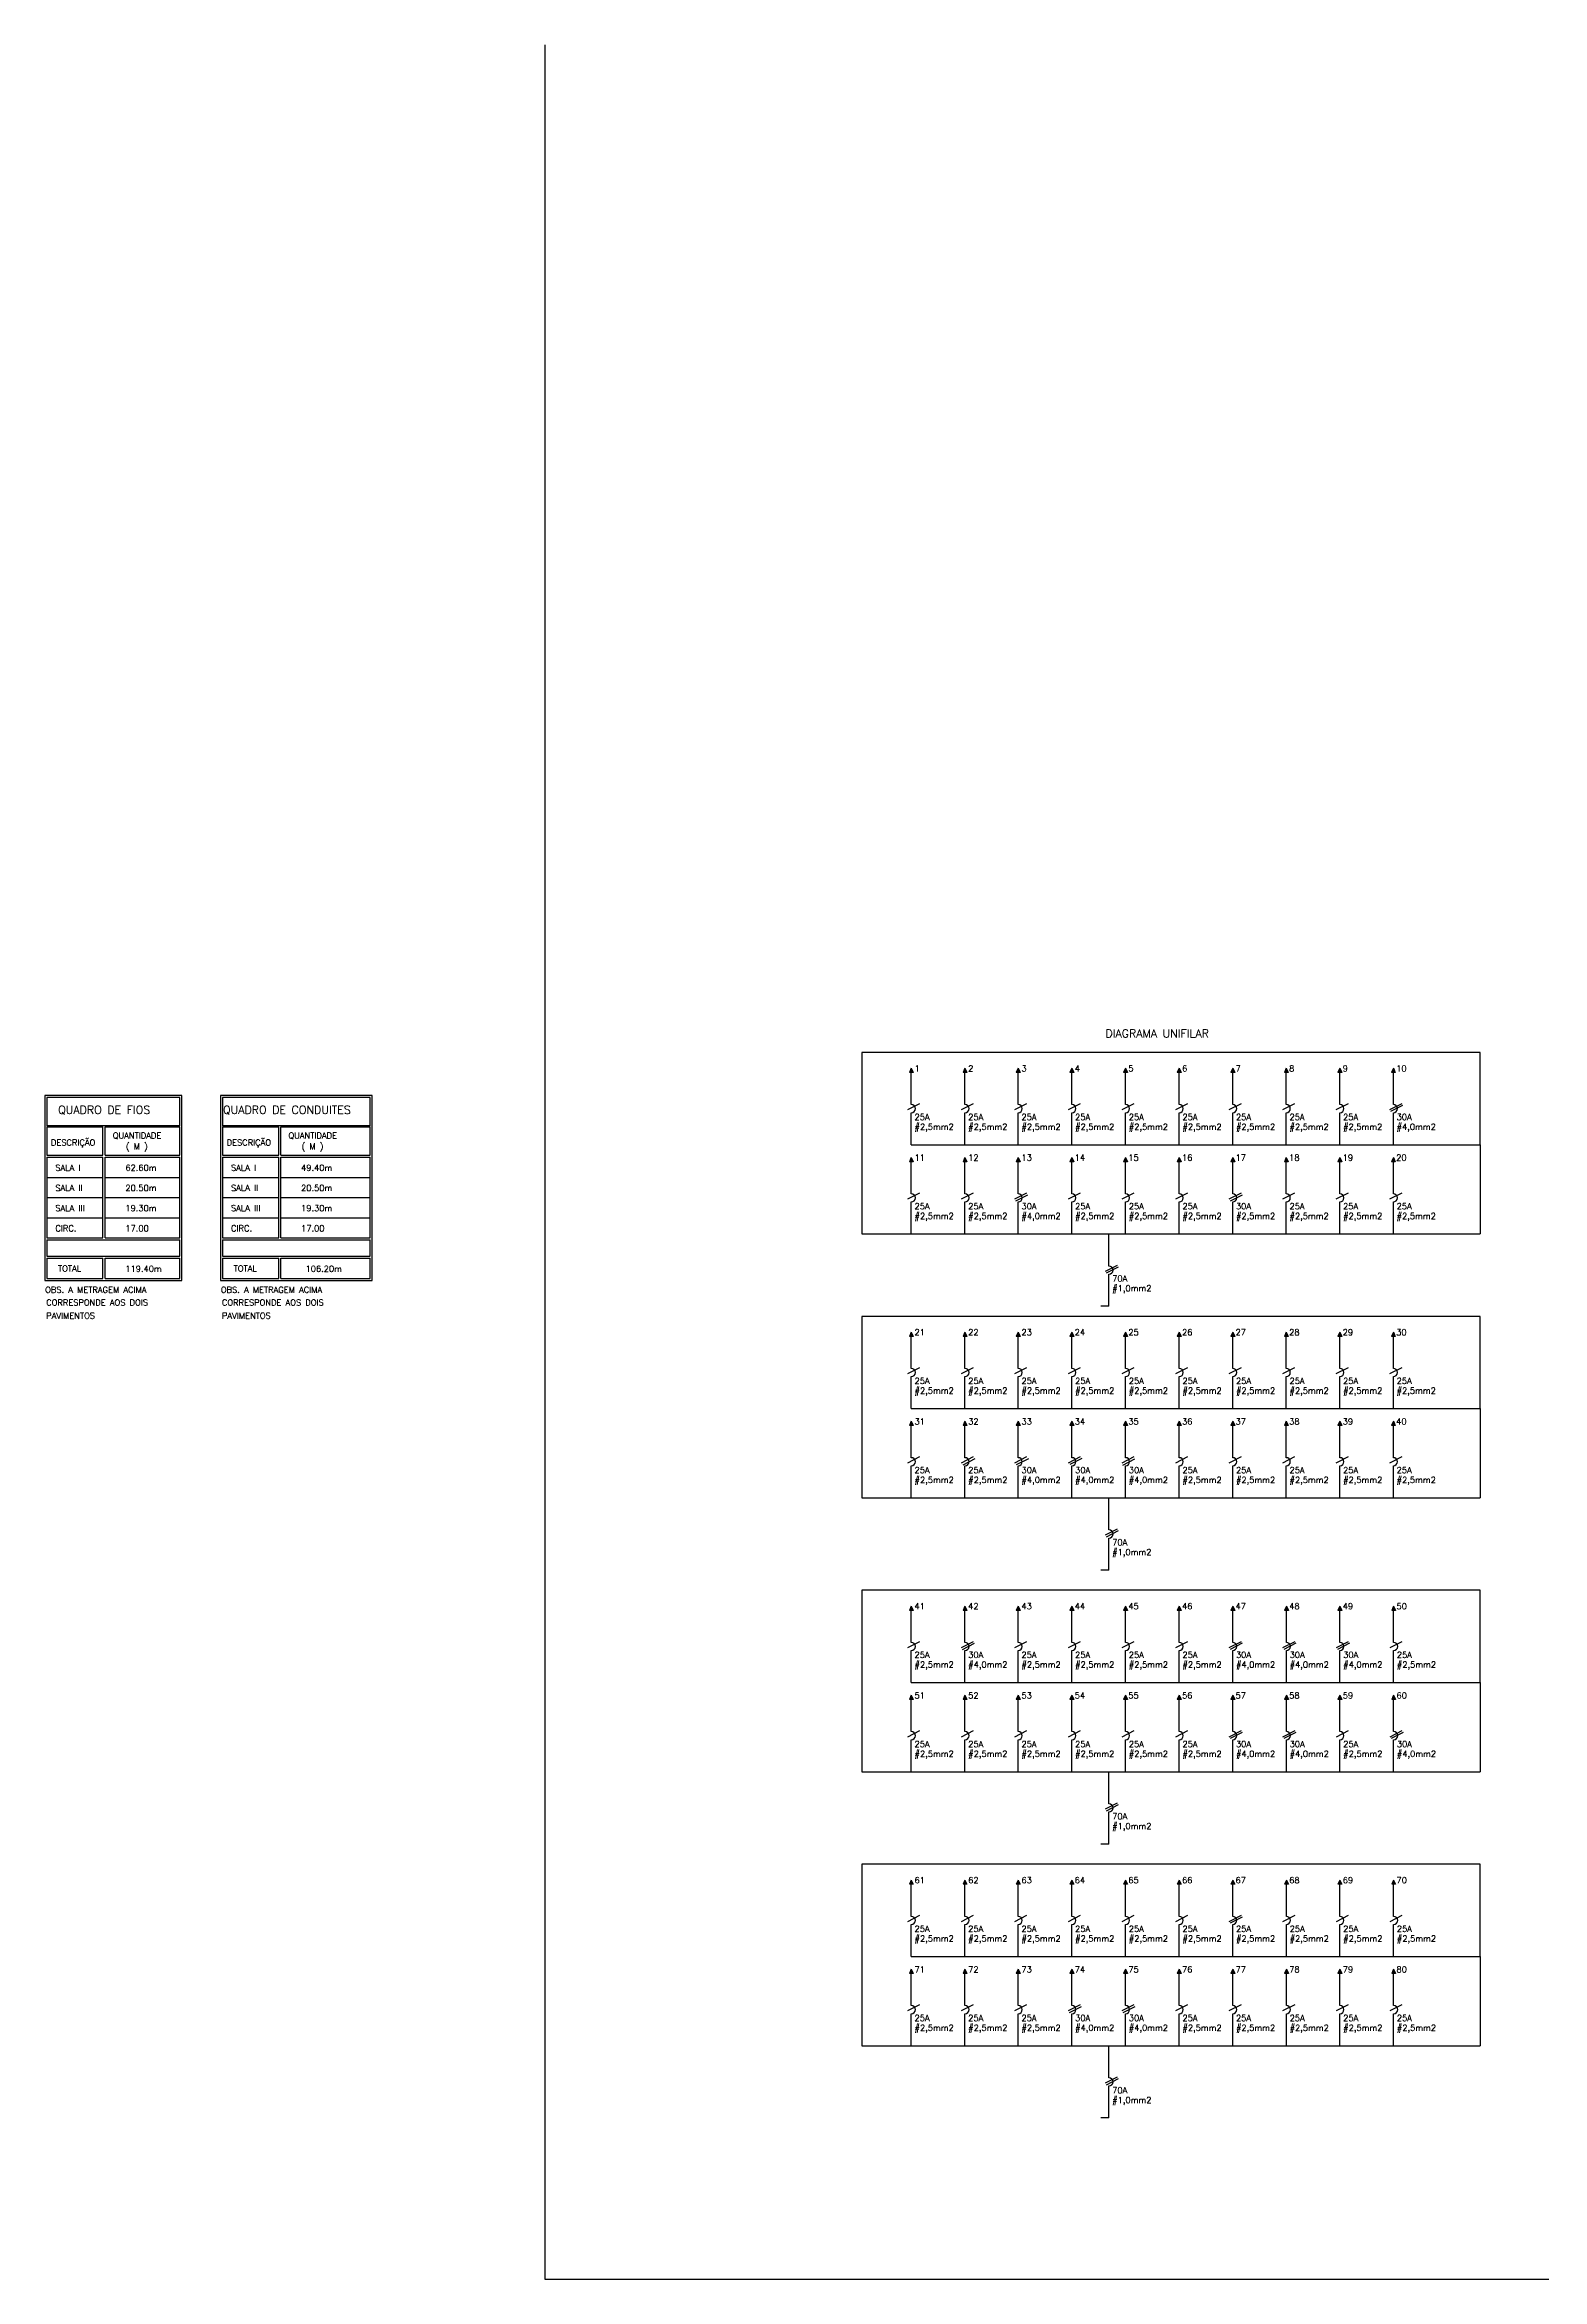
# Model space of a CAD drawing. Header units: millimetres. Extents: x 820 to 987, y 393 to 526.
# Drawn here: x 865.9 to 903, y 471.1 to 526.4 of the extents above; entities that cross this region are included whole.
import ezdxf

# ---------------------------------------------------------------- set-up
doc = ezdxf.new("R2010")
doc.units = ezdxf.units.MM
for name, color, linetype in [('can 03', 3, 'Continuous'), ('can01', 1, 'Continuous'), ('can02', 2, 'Continuous'), ('pena 01', 1, 'Continuous')]:
    doc.layers.add(name, color=color, linetype=linetype)
doc.styles.add('ROMANS', font='romans', dxfattribs={"height": 0.18})

msp = doc.modelspace()

# ---------------------------------------------------------------- hatches: boundary and pattern name
at = {"layer": 'can01'}
for points in [[(887.396, 501.108), (887.444, 501.002), (887.348, 501.002)], [(888.724, 501.108), (888.772, 501.002), (888.676, 501.002)], [(890.042, 501.108), (890.09, 501.002), (889.994, 501.002)], [(891.37, 501.108), (891.418, 501.002), (891.322, 501.002)], [(892.698, 501.108), (892.747, 501.002), (892.65, 501.002)], [(894.027, 501.108), (894.075, 501.002), (893.979, 501.002)], [(895.352, 501.108), (895.4, 501.002), (895.304, 501.002)], [(896.677, 501.108), (896.725, 501.002), (896.629, 501.002)], [(898.003, 501.108), (898.051, 501.002), (897.955, 501.002)], [(899.328, 501.108), (899.376, 501.002), (899.28, 501.002)], [(887.396, 498.899), (887.444, 498.793), (887.348, 498.793)], [(888.724, 498.899), (888.772, 498.793), (888.676, 498.793)], [(890.042, 498.899), (890.09, 498.793), (889.994, 498.793)], [(891.37, 498.899), (891.418, 498.793), (891.322, 498.793)], [(892.698, 498.899), (892.747, 498.793), (892.65, 498.793)], [(894.027, 498.899), (894.075, 498.793), (893.979, 498.793)], [(895.352, 498.899), (895.4, 498.793), (895.304, 498.793)], [(896.677, 498.899), (896.725, 498.793), (896.629, 498.793)], [(898.003, 498.899), (898.051, 498.793), (897.955, 498.793)], [(899.328, 498.899), (899.376, 498.793), (899.28, 498.793)], [(887.396, 494.576), (887.444, 494.47), (887.348, 494.47)], [(888.724, 494.576), (888.772, 494.47), (888.676, 494.47)], [(890.042, 494.576), (890.09, 494.47), (889.994, 494.47)], [(891.37, 494.576), (891.418, 494.47), (891.322, 494.47)], [(892.698, 494.576), (892.747, 494.47), (892.65, 494.47)], [(894.027, 494.576), (894.075, 494.47), (893.979, 494.47)], [(895.352, 494.576), (895.4, 494.47), (895.304, 494.47)], [(896.677, 494.576), (896.725, 494.47), (896.629, 494.47)], [(898.003, 494.576), (898.051, 494.47), (897.955, 494.47)], [(899.328, 494.576), (899.376, 494.47), (899.28, 494.47)], [(887.396, 492.368), (887.444, 492.261), (887.348, 492.261)], [(888.724, 492.368), (888.772, 492.261), (888.676, 492.261)], [(890.042, 492.368), (890.09, 492.261), (889.994, 492.261)], [(891.37, 492.368), (891.418, 492.261), (891.322, 492.261)], [(892.698, 492.368), (892.747, 492.261), (892.65, 492.261)], [(894.027, 492.368), (894.075, 492.261), (893.979, 492.261)], [(895.352, 492.368), (895.4, 492.261), (895.304, 492.261)], [(896.677, 492.368), (896.725, 492.261), (896.629, 492.261)], [(898.003, 492.368), (898.051, 492.261), (897.955, 492.261)], [(899.328, 492.368), (899.376, 492.261), (899.28, 492.261)], [(887.396, 487.795), (887.444, 487.688), (887.348, 487.688)], [(888.724, 487.795), (888.772, 487.688), (888.676, 487.688)], [(890.042, 487.795), (890.09, 487.688), (889.994, 487.688)], [(891.37, 487.795), (891.418, 487.688), (891.322, 487.688)], [(892.698, 487.795), (892.747, 487.688), (892.65, 487.688)], [(894.027, 487.795), (894.075, 487.688), (893.979, 487.688)], [(895.352, 487.795), (895.4, 487.688), (895.304, 487.688)], [(896.68, 487.795), (896.728, 487.688), (896.632, 487.688)], [(898.005, 487.795), (898.054, 487.688), (897.957, 487.688)], [(899.334, 487.795), (899.382, 487.688), (899.286, 487.688)], [(887.396, 485.586), (887.444, 485.479), (887.348, 485.479)], [(888.724, 485.586), (888.772, 485.479), (888.676, 485.479)], [(890.042, 485.586), (890.09, 485.479), (889.994, 485.479)], [(891.37, 485.586), (891.418, 485.479), (891.322, 485.479)], [(892.698, 485.586), (892.747, 485.479), (892.65, 485.479)], [(894.027, 485.586), (894.075, 485.479), (893.979, 485.479)], [(895.352, 485.586), (895.4, 485.479), (895.304, 485.479)], [(896.68, 485.586), (896.728, 485.479), (896.632, 485.479)], [(898.005, 485.586), (898.054, 485.479), (897.957, 485.479)], [(899.334, 485.586), (899.382, 485.479), (899.286, 485.479)], [(887.396, 481.013), (887.444, 480.906), (887.348, 480.906)], [(888.724, 481.013), (888.772, 480.906), (888.676, 480.906)], [(890.042, 481.013), (890.09, 480.906), (889.994, 480.906)], [(891.37, 481.013), (891.418, 480.906), (891.322, 480.906)], [(892.698, 481.013), (892.747, 480.906), (892.65, 480.906)], [(894.027, 481.013), (894.075, 480.906), (893.979, 480.906)], [(895.352, 481.013), (895.4, 480.906), (895.304, 480.906)], [(896.68, 481.013), (896.728, 480.906), (896.632, 480.906)], [(898.005, 481.013), (898.054, 480.906), (897.957, 480.906)], [(899.334, 481.013), (899.382, 480.906), (899.286, 480.906)], [(887.396, 478.804), (887.444, 478.698), (887.348, 478.698)], [(888.724, 478.804), (888.772, 478.698), (888.676, 478.698)], [(890.042, 478.804), (890.09, 478.698), (889.994, 478.698)], [(891.37, 478.804), (891.418, 478.698), (891.322, 478.698)], [(892.698, 478.804), (892.747, 478.698), (892.65, 478.698)], [(894.027, 478.804), (894.075, 478.698), (893.979, 478.698)], [(895.352, 478.804), (895.4, 478.698), (895.304, 478.698)], [(896.68, 478.804), (896.728, 478.698), (896.632, 478.698)], [(898.005, 478.804), (898.054, 478.698), (897.957, 478.698)], [(899.334, 478.804), (899.382, 478.698), (899.286, 478.698)]]:
    msp.add_hatch(color=256, dxfattribs=at).paths.add_polyline_path(points)

# ---------------------------------------------------------------- linework, layer by layer
for p, q in [((887.396, 501.108), (887.348, 501.002)), ((887.444, 501.002), (887.348, 501.002)), ((887.396, 501.108), (887.444, 501.002)), ((887.396, 500.208), (887.396, 501.002)), ((888.724, 501.108), (888.676, 501.002)), ((888.772, 501.002), (888.676, 501.002)), ((888.724, 501.108), (888.772, 501.002)), ((888.724, 500.208), (888.724, 501.002)), ((890.042, 501.108), (889.994, 501.002)), ((890.09, 501.002), (889.994, 501.002)), ((890.042, 501.108), (890.09, 501.002)), ((890.042, 500.208), (890.042, 501.002)), ((891.37, 501.108), (891.322, 501.002)), ((891.418, 501.002), (891.322, 501.002)), ((891.37, 501.108), (891.418, 501.002)), ((891.37, 500.208), (891.37, 501.002)), ((892.698, 500.208), (892.698, 501.002)), ((894.027, 501.108), (893.979, 501.002)), ((894.075, 501.002), (893.979, 501.002)), ((894.027, 501.108), (894.075, 501.002)), ((894.027, 500.208), (894.027, 501.002)), ((895.352, 501.108), (895.304, 501.002)), ((895.4, 501.002), (895.304, 501.002)), ((895.352, 501.108), (895.4, 501.002)), ((895.352, 500.208), (895.352, 501.002)), ((896.677, 501.108), (896.629, 501.002)), ((896.725, 501.002), (896.629, 501.002)), ((896.677, 501.108), (896.725, 501.002)), ((896.677, 500.208), (896.677, 501.002)), ((898.003, 501.108), (897.955, 501.002)), ((898.051, 501.002), (897.955, 501.002)), ((898.003, 501.108), (898.051, 501.002)), ((898.003, 500.208), (898.003, 501.002)), ((899.328, 501.108), (899.28, 501.002)), ((899.376, 501.002), (899.28, 501.002)), ((899.328, 501.108), (899.376, 501.002)), ((899.328, 500.208), (899.328, 501.002)), ((869.342, 500.432), (865.946, 500.432)), ((865.946, 500.432), (865.946, 495.857)), ((869.292, 500.382), (865.996, 500.382)), ((865.996, 500.382), (865.996, 499.682)), ((869.292, 499.682), (869.292, 500.382)), ((869.342, 495.857), (869.342, 500.432)), ((870.295, 500.432), (870.295, 495.857)), ((874.055, 500.432), (870.295, 500.432)), ((874.005, 500.382), (870.345, 500.382)), ((870.345, 500.382), (870.345, 499.682)), ((874.005, 499.682), (874.005, 500.382)), ((874.055, 495.857), (874.055, 500.432)), ((887.601, 500.227), (887.301, 500.076)), ((888.929, 500.227), (888.629, 500.076)), ((890.247, 500.227), (889.947, 500.076)), ((891.575, 500.227), (891.275, 500.076)), ((892.903, 500.227), (892.603, 500.076)), ((894.231, 500.227), (893.931, 500.076)), ((895.557, 500.227), (895.257, 500.076)), ((896.882, 500.227), (896.582, 500.076)), ((898.207, 500.227), (897.907, 500.076)), ((899.533, 500.227), (899.233, 500.076)), ((899.554, 500.19), (899.254, 500.039)), ((869.292, 499.682), (865.996, 499.682)), ((865.996, 499.657), (867.389, 499.657)), ((865.996, 499.657), (865.996, 498.957)), ((867.389, 498.957), (867.389, 499.657)), ((867.439, 498.957), (867.439, 499.657)), ((867.439, 499.657), (869.292, 499.657)), ((869.292, 498.957), (869.292, 499.657)), ((874.005, 499.682), (870.345, 499.682)), ((870.345, 499.657), (871.738, 499.657)), ((870.345, 499.657), (870.345, 498.957)), ((871.738, 498.957), (871.738, 499.657)), ((871.788, 499.657), (874.005, 499.657)), ((871.788, 498.957), (871.788, 499.657)), ((874.005, 498.957), (874.005, 499.657)), ((887.396, 499.215), (887.396, 500.008)), ((888.724, 499.215), (888.724, 500.008)), ((890.042, 499.215), (890.042, 500.008)), ((891.37, 499.215), (891.37, 500.008)), ((892.698, 499.215), (892.698, 500.008)), ((894.027, 499.215), (894.027, 500.008)), ((895.352, 499.215), (895.352, 500.008)), ((896.677, 499.215), (896.677, 500.008)), ((898.003, 499.215), (898.003, 500.008)), ((899.328, 499.215), (899.328, 500.008)), ((887.396, 499.215), (901.479, 499.215)), ((865.996, 498.957), (867.389, 498.957)), ((865.996, 498.907), (867.389, 498.907)), ((865.996, 498.907), (865.996, 496.907)), ((866.389, 498.957), (867.389, 498.957)), ((867.389, 496.907), (867.389, 498.907)), ((867.439, 498.957), (869.292, 498.957)), ((867.439, 498.957), (869.292, 498.957)), ((867.439, 496.907), (867.439, 498.907)), ((867.439, 498.907), (869.292, 498.907)), ((869.292, 496.907), (869.292, 498.907)), ((870.345, 498.957), (871.738, 498.957)), ((870.345, 498.907), (870.345, 496.907)), ((870.345, 498.907), (871.738, 498.907)), ((870.738, 498.957), (871.738, 498.957)), ((871.738, 496.907), (871.738, 498.907)), ((871.788, 498.957), (874.005, 498.957)), ((871.788, 498.957), (873.641, 498.957)), ((871.788, 496.907), (871.788, 498.907)), ((871.788, 498.907), (874.005, 498.907)), ((874.005, 496.907), (874.005, 498.907)), ((887.396, 498.899), (887.348, 498.793)), ((887.444, 498.793), (887.348, 498.793)), ((887.396, 498.899), (887.444, 498.793)), ((887.396, 497.999), (887.396, 498.793)), ((888.724, 498.899), (888.676, 498.793)), ((888.772, 498.793), (888.676, 498.793)), ((888.724, 498.899), (888.772, 498.793)), ((888.724, 497.999), (888.724, 498.793)), ((890.042, 498.899), (889.994, 498.793)), ((890.09, 498.793), (889.994, 498.793)), ((890.042, 498.899), (890.09, 498.793)), ((890.042, 497.999), (890.042, 498.793)), ((891.37, 498.899), (891.322, 498.793)), ((891.418, 498.793), (891.322, 498.793)), ((891.37, 498.899), (891.418, 498.793)), ((891.37, 497.999), (891.37, 498.793)), ((892.698, 498.899), (892.65, 498.793)), ((892.698, 498.899), (892.747, 498.793)), ((892.698, 497.999), (892.698, 498.793)), ((894.027, 498.899), (893.979, 498.793)), ((894.075, 498.793), (893.979, 498.793)), ((894.027, 498.899), (894.075, 498.793)), ((894.027, 497.999), (894.027, 498.793)), ((895.352, 498.899), (895.304, 498.793)), ((895.4, 498.793), (895.304, 498.793)), ((895.352, 498.899), (895.4, 498.793)), ((895.352, 497.999), (895.352, 498.793)), ((896.677, 498.899), (896.629, 498.793)), ((896.725, 498.793), (896.629, 498.793)), ((896.677, 498.899), (896.725, 498.793)), ((896.677, 497.999), (896.677, 498.793)), ((898.003, 498.899), (897.955, 498.793)), ((898.051, 498.793), (897.955, 498.793)), ((898.003, 498.899), (898.051, 498.793)), ((898.003, 497.999), (898.003, 498.793)), ((899.328, 498.899), (899.28, 498.793)), ((899.376, 498.793), (899.28, 498.793)), ((899.328, 498.899), (899.376, 498.793)), ((899.328, 497.999), (899.328, 498.793)), ((865.996, 498.407), (867.389, 498.407)), ((865.996, 497.907), (867.389, 497.907)), ((867.389, 496.907), (867.389, 498.407)), ((867.439, 496.907), (867.439, 498.407)), ((867.439, 498.407), (869.292, 498.407)), ((867.439, 497.907), (869.292, 497.907)), ((870.345, 498.407), (871.738, 498.407)), ((870.345, 497.907), (871.738, 497.907)), ((871.738, 496.907), (871.738, 498.407)), ((871.788, 496.907), (871.788, 498.407)), ((871.788, 498.407), (874.005, 498.407)), ((871.788, 497.907), (874.005, 497.907)), ((887.601, 498.018), (887.301, 497.867)), ((888.929, 498.018), (888.629, 497.867)), ((890.247, 498.018), (889.947, 497.867)), ((890.271, 497.967), (889.971, 497.816)), ((891.575, 498.018), (891.275, 497.867)), ((892.903, 498.018), (892.603, 497.867)), ((894.231, 498.018), (893.931, 497.867)), ((895.557, 498.018), (895.257, 497.867)), ((895.588, 497.968), (895.288, 497.817)), ((896.882, 498.018), (896.582, 497.867)), ((898.207, 498.018), (897.907, 497.867)), ((899.533, 498.018), (899.233, 497.867)), ((865.996, 497.407), (867.389, 497.407)), ((867.439, 497.407), (869.292, 497.407)), ((870.345, 497.407), (871.738, 497.407)), ((871.788, 497.407), (874.005, 497.407)), ((887.396, 497.006), (887.396, 497.799)), ((888.724, 497.006), (888.724, 497.799)), ((890.042, 497.006), (890.042, 497.799)), ((891.37, 497.006), (891.37, 497.799)), ((892.698, 497.006), (892.698, 497.799)), ((894.027, 497.006), (894.027, 497.799)), ((895.352, 497.006), (895.352, 497.799)), ((896.677, 497.006), (896.677, 497.799)), ((898.003, 497.006), (898.003, 497.799)), ((899.328, 497.006), (899.328, 497.799)), ((865.996, 496.907), (867.389, 496.907)), ((865.996, 496.857), (867.389, 496.857)), ((865.996, 496.857), (865.996, 496.457)), ((867.389, 496.857), (869.292, 496.857)), ((867.439, 496.907), (869.292, 496.907)), ((869.292, 496.457), (869.292, 496.857)), ((870.345, 496.907), (871.738, 496.907)), ((870.345, 496.857), (871.738, 496.857)), ((870.345, 496.857), (870.345, 496.457)), ((871.738, 496.857), (874.005, 496.857)), ((871.788, 496.907), (874.005, 496.907)), ((874.005, 496.457), (874.005, 496.857)), ((886.171, 497.006), (901.479, 497.006)), ((892.289, 496.211), (892.289, 497.004)), ((865.996, 496.457), (867.389, 496.457)), ((865.996, 496.407), (867.389, 496.407)), ((865.996, 496.407), (867.389, 496.407)), ((865.996, 496.407), (865.996, 495.907)), ((867.389, 496.457), (869.292, 496.457)), ((867.389, 495.907), (867.389, 496.407)), ((867.439, 495.907), (867.439, 496.407)), ((867.439, 496.407), (869.292, 496.407)), ((867.439, 496.407), (869.292, 496.407)), ((869.292, 495.907), (869.292, 496.407)), ((870.345, 496.457), (871.738, 496.457)), ((870.345, 496.407), (871.738, 496.407)), ((870.345, 496.407), (871.738, 496.407)), ((870.345, 496.407), (870.345, 495.907)), ((871.738, 496.457), (874.005, 496.457)), ((871.738, 495.907), (871.738, 496.407)), ((871.788, 496.407), (874.005, 496.407)), ((871.788, 496.407), (873.641, 496.407)), ((871.788, 495.907), (871.788, 496.407)), ((874.005, 495.907), (874.005, 496.407)), ((892.494, 496.229), (892.194, 496.078)), ((865.946, 495.857), (869.342, 495.857)), ((865.996, 495.907), (867.389, 495.907)), ((867.439, 495.907), (869.292, 495.907)), ((870.295, 495.857), (874.055, 495.857)), ((870.345, 495.907), (871.738, 495.907)), ((871.788, 495.907), (874.005, 495.907)), ((892.516, 496.185), (892.216, 496.034)), ((892.289, 495.217), (892.289, 496.011)), ((892.289, 495.217), (892.089, 495.217)), ((887.396, 494.576), (887.348, 494.47)), ((887.396, 494.576), (887.444, 494.47)), ((888.724, 494.576), (888.676, 494.47)), ((888.724, 494.576), (888.772, 494.47)), ((890.042, 494.576), (889.994, 494.47)), ((890.042, 494.576), (890.09, 494.47)), ((891.37, 494.576), (891.322, 494.47)), ((891.37, 494.576), (891.418, 494.47)), ((894.027, 494.576), (893.979, 494.47)), ((894.027, 494.576), (894.075, 494.47)), ((895.352, 494.576), (895.304, 494.47)), ((895.352, 494.576), (895.4, 494.47)), ((896.677, 494.576), (896.629, 494.47)), ((896.677, 494.576), (896.725, 494.47)), ((898.003, 494.576), (897.955, 494.47)), ((898.003, 494.576), (898.051, 494.47)), ((899.328, 494.576), (899.28, 494.47)), ((899.328, 494.576), (899.376, 494.47)), ((887.444, 494.47), (887.348, 494.47)), ((887.396, 493.676), (887.396, 494.47)), ((888.772, 494.47), (888.676, 494.47)), ((888.724, 493.676), (888.724, 494.47)), ((890.09, 494.47), (889.994, 494.47)), ((890.042, 493.676), (890.042, 494.47)), ((891.418, 494.47), (891.322, 494.47)), ((891.37, 493.676), (891.37, 494.47)), ((892.698, 493.676), (892.698, 494.47)), ((894.075, 494.47), (893.979, 494.47)), ((894.027, 493.676), (894.027, 494.47)), ((895.4, 494.47), (895.304, 494.47)), ((895.352, 493.676), (895.352, 494.47)), ((896.725, 494.47), (896.629, 494.47)), ((896.677, 493.676), (896.677, 494.47)), ((898.051, 494.47), (897.955, 494.47)), ((898.003, 493.676), (898.003, 494.47)), ((899.376, 494.47), (899.28, 494.47)), ((899.328, 493.676), (899.328, 494.47)), ((887.601, 493.695), (887.301, 493.544)), ((887.396, 492.683), (887.396, 493.476)), ((888.929, 493.695), (888.629, 493.544)), ((888.724, 492.683), (888.724, 493.476)), ((890.247, 493.695), (889.947, 493.544)), ((890.042, 492.683), (890.042, 493.476)), ((891.575, 493.695), (891.275, 493.544)), ((891.37, 492.683), (891.37, 493.476)), ((892.903, 493.695), (892.603, 493.544)), ((892.698, 492.683), (892.698, 493.476)), ((894.231, 493.695), (893.931, 493.544)), ((894.027, 492.683), (894.027, 493.476)), ((895.557, 493.695), (895.257, 493.544)), ((895.352, 492.683), (895.352, 493.476)), ((896.882, 493.695), (896.582, 493.544)), ((896.677, 492.683), (896.677, 493.476)), ((898.207, 493.695), (897.907, 493.544)), ((898.003, 492.683), (898.003, 493.476)), ((899.533, 493.695), (899.233, 493.544)), ((899.328, 492.683), (899.328, 493.476)), ((887.396, 492.368), (887.348, 492.261)), ((887.396, 492.683), (901.479, 492.683)), ((887.396, 492.368), (887.444, 492.261)), ((888.724, 492.368), (888.676, 492.261)), ((888.724, 492.368), (888.772, 492.261)), ((890.042, 492.368), (889.994, 492.261)), ((890.042, 492.368), (890.09, 492.261)), ((891.37, 492.368), (891.322, 492.261)), ((891.37, 492.368), (891.418, 492.261)), ((892.698, 492.368), (892.65, 492.261)), ((892.698, 492.368), (892.747, 492.261)), ((894.027, 492.368), (893.979, 492.261)), ((894.027, 492.368), (894.075, 492.261)), ((895.352, 492.368), (895.304, 492.261)), ((895.352, 492.368), (895.4, 492.261)), ((896.677, 492.368), (896.629, 492.261)), ((896.677, 492.368), (896.725, 492.261)), ((898.003, 492.368), (897.955, 492.261)), ((898.003, 492.368), (898.051, 492.261)), ((899.328, 492.368), (899.28, 492.261)), ((899.328, 492.368), (899.376, 492.261)), ((887.444, 492.261), (887.348, 492.261)), ((887.396, 491.468), (887.396, 492.261)), ((888.772, 492.261), (888.676, 492.261)), ((888.724, 491.468), (888.724, 492.261)), ((890.09, 492.261), (889.994, 492.261)), ((890.042, 491.468), (890.042, 492.261)), ((891.418, 492.261), (891.322, 492.261)), ((891.37, 491.468), (891.37, 492.261)), ((892.698, 491.468), (892.698, 492.261)), ((894.075, 492.261), (893.979, 492.261)), ((894.027, 491.468), (894.027, 492.261)), ((895.4, 492.261), (895.304, 492.261)), ((895.352, 491.468), (895.352, 492.261)), ((896.725, 492.261), (896.629, 492.261)), ((896.677, 491.468), (896.677, 492.261)), ((898.051, 492.261), (897.955, 492.261)), ((898.003, 491.468), (898.003, 492.261)), ((899.376, 492.261), (899.28, 492.261)), ((899.328, 491.468), (899.328, 492.261)), ((887.601, 491.486), (887.301, 491.335)), ((887.396, 490.474), (887.396, 491.268)), ((888.929, 491.486), (888.629, 491.335)), ((888.969, 491.436), (888.669, 491.285)), ((888.724, 490.474), (888.724, 491.268)), ((890.247, 491.486), (889.947, 491.335)), ((890.293, 491.443), (889.993, 491.292)), ((890.042, 490.474), (890.042, 491.268)), ((891.575, 491.486), (891.275, 491.335)), ((891.617, 491.448), (891.317, 491.297)), ((891.37, 490.474), (891.37, 491.268)), ((892.903, 491.486), (892.603, 491.335)), ((892.921, 491.429), (892.621, 491.278)), ((892.698, 490.474), (892.698, 491.268)), ((894.231, 491.486), (893.931, 491.335)), ((894.027, 490.474), (894.027, 491.268)), ((895.557, 491.486), (895.257, 491.335)), ((895.352, 490.474), (895.352, 491.268)), ((896.882, 491.486), (896.582, 491.335)), ((896.677, 490.474), (896.677, 491.268)), ((898.207, 491.486), (897.907, 491.335)), ((898.003, 490.474), (898.003, 491.268)), ((899.533, 491.486), (899.233, 491.335)), ((899.328, 490.474), (899.328, 491.268)), ((886.171, 490.474), (901.479, 490.474)), ((892.289, 489.679), (892.289, 490.473)), ((892.494, 489.698), (892.194, 489.547)), ((892.516, 489.653), (892.216, 489.502)), ((892.289, 488.686), (892.289, 489.479)), ((892.289, 488.686), (892.089, 488.686)), ((887.396, 487.795), (887.348, 487.688)), ((887.444, 487.688), (887.348, 487.688)), ((887.396, 487.795), (887.444, 487.688)), ((887.396, 486.895), (887.396, 487.688)), ((888.724, 487.795), (888.676, 487.688)), ((888.772, 487.688), (888.676, 487.688)), ((888.724, 487.795), (888.772, 487.688)), ((888.724, 486.895), (888.724, 487.688)), ((890.042, 487.795), (889.994, 487.688)), ((890.09, 487.688), (889.994, 487.688)), ((890.042, 487.795), (890.09, 487.688)), ((890.042, 486.895), (890.042, 487.688)), ((891.37, 487.795), (891.322, 487.688)), ((891.418, 487.688), (891.322, 487.688)), ((891.37, 487.795), (891.418, 487.688)), ((891.37, 486.895), (891.37, 487.688)), ((892.698, 486.895), (892.698, 487.688)), ((894.027, 487.795), (893.979, 487.688)), ((894.075, 487.688), (893.979, 487.688)), ((894.027, 487.795), (894.075, 487.688)), ((894.027, 486.895), (894.027, 487.688)), ((895.352, 487.795), (895.304, 487.688)), ((895.4, 487.688), (895.304, 487.688)), ((895.352, 487.795), (895.4, 487.688)), ((895.352, 486.895), (895.352, 487.688)), ((896.68, 487.795), (896.632, 487.688)), ((896.728, 487.688), (896.632, 487.688)), ((896.68, 487.795), (896.728, 487.688)), ((896.68, 486.895), (896.68, 487.688)), ((898.005, 487.795), (897.957, 487.688)), ((898.054, 487.688), (897.957, 487.688)), ((898.005, 487.795), (898.054, 487.688)), ((898.005, 486.895), (898.005, 487.688)), ((899.334, 487.795), (899.286, 487.688)), ((899.382, 487.688), (899.286, 487.688)), ((899.334, 487.795), (899.382, 487.688)), ((899.334, 486.895), (899.334, 487.688)), ((887.601, 486.913), (887.301, 486.762)), ((888.929, 486.913), (888.629, 486.762)), ((888.955, 486.866), (888.655, 486.715)), ((890.247, 486.913), (889.947, 486.762)), ((891.575, 486.913), (891.275, 486.762)), ((892.903, 486.913), (892.603, 486.762)), ((894.231, 486.913), (893.931, 486.762)), ((895.557, 486.913), (895.257, 486.762)), ((895.588, 486.874), (895.288, 486.723)), ((896.885, 486.913), (896.585, 486.762)), ((896.916, 486.874), (896.616, 486.723)), ((898.21, 486.913), (897.91, 486.762)), ((898.241, 486.874), (897.941, 486.723)), ((899.538, 486.913), (899.238, 486.762)), ((887.396, 485.901), (887.396, 486.695)), ((888.724, 485.901), (888.724, 486.695)), ((890.042, 485.901), (890.042, 486.695)), ((891.37, 485.901), (891.37, 486.695)), ((892.698, 485.901), (892.698, 486.695)), ((894.027, 485.901), (894.027, 486.695)), ((895.352, 485.901), (895.352, 486.695)), ((896.68, 485.901), (896.68, 486.695)), ((898.005, 485.901), (898.005, 486.695)), ((899.334, 485.901), (899.334, 486.695)), ((887.396, 485.901), (901.479, 485.901)), ((887.396, 485.586), (887.348, 485.479)), ((887.444, 485.479), (887.348, 485.479)), ((887.396, 485.586), (887.444, 485.479)), ((887.396, 484.686), (887.396, 485.479)), ((888.724, 485.586), (888.676, 485.479)), ((888.772, 485.479), (888.676, 485.479)), ((888.724, 485.586), (888.772, 485.479)), ((888.724, 484.686), (888.724, 485.479)), ((890.042, 485.586), (889.994, 485.479)), ((890.09, 485.479), (889.994, 485.479)), ((890.042, 485.586), (890.09, 485.479)), ((890.042, 484.686), (890.042, 485.479)), ((891.37, 485.586), (891.322, 485.479)), ((891.418, 485.479), (891.322, 485.479)), ((891.37, 485.586), (891.418, 485.479)), ((891.37, 484.686), (891.37, 485.479)), ((892.698, 484.686), (892.698, 485.479)), ((894.027, 485.586), (893.979, 485.479)), ((894.075, 485.479), (893.979, 485.479)), ((894.027, 485.586), (894.075, 485.479)), ((894.027, 484.686), (894.027, 485.479)), ((895.352, 485.586), (895.304, 485.479)), ((895.4, 485.479), (895.304, 485.479)), ((895.352, 485.586), (895.4, 485.479)), ((895.352, 484.686), (895.352, 485.479)), ((896.68, 485.586), (896.632, 485.479)), ((896.728, 485.479), (896.632, 485.479)), ((896.68, 485.586), (896.728, 485.479)), ((896.68, 484.686), (896.68, 485.479)), ((898.005, 485.586), (897.957, 485.479)), ((898.054, 485.479), (897.957, 485.479)), ((898.005, 485.586), (898.054, 485.479)), ((898.005, 484.686), (898.005, 485.479)), ((899.334, 485.586), (899.286, 485.479)), ((899.382, 485.479), (899.286, 485.479)), ((899.334, 485.586), (899.382, 485.479)), ((899.334, 484.686), (899.334, 485.479)), ((887.601, 484.705), (887.301, 484.553)), ((888.929, 484.705), (888.629, 484.553)), ((890.247, 484.705), (889.947, 484.553)), ((891.575, 484.705), (891.275, 484.553)), ((892.903, 484.705), (892.603, 484.553)), ((894.231, 484.705), (893.931, 484.553)), ((895.557, 484.705), (895.257, 484.553)), ((895.588, 484.665), (895.288, 484.514)), ((896.885, 484.705), (896.585, 484.553)), ((896.916, 484.665), (896.616, 484.514)), ((898.21, 484.705), (897.91, 484.553)), ((899.538, 484.705), (899.238, 484.553)), ((899.569, 484.665), (899.269, 484.514)), ((887.396, 483.692), (887.396, 484.486)), ((888.724, 483.692), (888.724, 484.486)), ((890.042, 483.692), (890.042, 484.486)), ((891.37, 483.692), (891.37, 484.486)), ((892.698, 483.692), (892.698, 484.486)), ((894.027, 483.692), (894.027, 484.486)), ((895.352, 483.692), (895.352, 484.486)), ((896.68, 483.692), (896.68, 484.486)), ((898.005, 483.692), (898.005, 484.486)), ((899.334, 483.692), (899.334, 484.486)), ((886.171, 483.692), (901.479, 483.692)), ((887.396, 483.692), (899.334, 483.692)), ((892.289, 482.897), (892.289, 483.691)), ((892.494, 482.916), (892.194, 482.765)), ((892.516, 482.871), (892.216, 482.72)), ((892.289, 481.904), (892.289, 482.697)), ((892.289, 481.904), (892.089, 481.904)), ((887.396, 481.013), (887.348, 480.906)), ((887.444, 480.906), (887.348, 480.906)), ((887.396, 481.013), (887.444, 480.906)), ((887.396, 480.113), (887.396, 480.906)), ((888.724, 481.013), (888.676, 480.906)), ((888.772, 480.906), (888.676, 480.906)), ((888.724, 481.013), (888.772, 480.906)), ((888.724, 480.113), (888.724, 480.906)), ((890.042, 481.013), (889.994, 480.906)), ((890.09, 480.906), (889.994, 480.906)), ((890.042, 481.013), (890.09, 480.906)), ((890.042, 480.113), (890.042, 480.906)), ((891.37, 481.013), (891.322, 480.906)), ((891.418, 480.906), (891.322, 480.906)), ((891.37, 481.013), (891.418, 480.906)), ((891.37, 480.113), (891.37, 480.906)), ((892.698, 481.013), (892.65, 480.906)), ((892.747, 480.906), (892.65, 480.906)), ((892.698, 481.013), (892.747, 480.906)), ((892.698, 480.113), (892.698, 480.906)), ((894.027, 481.013), (893.979, 480.906)), ((894.075, 480.906), (893.979, 480.906)), ((894.027, 481.013), (894.075, 480.906)), ((894.027, 480.113), (894.027, 480.906)), ((895.352, 481.013), (895.304, 480.906)), ((895.4, 480.906), (895.304, 480.906)), ((895.352, 481.013), (895.4, 480.906)), ((895.352, 480.113), (895.352, 480.906)), ((896.68, 481.013), (896.632, 480.906)), ((896.728, 480.906), (896.632, 480.906)), ((896.68, 481.013), (896.728, 480.906)), ((896.68, 480.113), (896.68, 480.906)), ((898.005, 481.013), (897.957, 480.906)), ((898.054, 480.906), (897.957, 480.906)), ((898.005, 481.013), (898.054, 480.906)), ((898.005, 480.113), (898.005, 480.906)), ((899.334, 481.013), (899.286, 480.906)), ((899.382, 480.906), (899.286, 480.906)), ((899.334, 481.013), (899.382, 480.906)), ((899.334, 480.113), (899.334, 480.906)), ((887.601, 480.131), (887.301, 479.98)), ((887.396, 479.119), (887.396, 479.913)), ((888.929, 480.131), (888.629, 479.98)), ((888.724, 479.119), (888.724, 479.913)), ((890.247, 480.131), (889.947, 479.98)), ((890.042, 479.119), (890.042, 479.913)), ((891.575, 480.131), (891.275, 479.98)), ((891.37, 479.119), (891.37, 479.913)), ((892.903, 480.131), (892.603, 479.98)), ((892.698, 479.119), (892.698, 479.913)), ((894.231, 480.131), (893.931, 479.98)), ((894.027, 479.119), (894.027, 479.913)), ((895.557, 480.131), (895.257, 479.98)), ((895.588, 480.092), (895.288, 479.941)), ((895.352, 479.119), (895.352, 479.913)), ((896.885, 480.131), (896.585, 479.98)), ((896.68, 479.119), (896.68, 479.913)), ((898.21, 480.131), (897.91, 479.98)), ((898.005, 479.119), (898.005, 479.913)), ((899.538, 480.131), (899.238, 479.98)), ((899.334, 479.119), (899.334, 479.913)), ((887.396, 479.119), (901.479, 479.119)), ((887.396, 478.804), (887.348, 478.698)), ((887.444, 478.698), (887.348, 478.698)), ((887.396, 478.804), (887.444, 478.698)), ((887.396, 477.904), (887.396, 478.698)), ((888.724, 478.804), (888.676, 478.698)), ((888.772, 478.698), (888.676, 478.698)), ((888.724, 478.804), (888.772, 478.698)), ((888.724, 477.904), (888.724, 478.698)), ((890.042, 478.804), (889.994, 478.698)), ((890.09, 478.698), (889.994, 478.698)), ((890.042, 478.804), (890.09, 478.698)), ((890.042, 477.904), (890.042, 478.698)), ((891.37, 478.804), (891.322, 478.698)), ((891.418, 478.698), (891.322, 478.698)), ((891.37, 478.804), (891.418, 478.698)), ((891.37, 477.904), (891.37, 478.698)), ((892.698, 478.804), (892.65, 478.698)), ((892.747, 478.698), (892.65, 478.698)), ((892.698, 478.804), (892.747, 478.698)), ((892.698, 477.904), (892.698, 478.698)), ((894.027, 478.804), (893.979, 478.698)), ((894.075, 478.698), (893.979, 478.698)), ((894.027, 478.804), (894.075, 478.698)), ((894.027, 477.904), (894.027, 478.698)), ((895.352, 478.804), (895.304, 478.698)), ((895.4, 478.698), (895.304, 478.698)), ((895.352, 478.804), (895.4, 478.698)), ((895.352, 477.904), (895.352, 478.698)), ((896.68, 478.804), (896.632, 478.698)), ((896.728, 478.698), (896.632, 478.698)), ((896.68, 478.804), (896.728, 478.698)), ((896.68, 477.904), (896.68, 478.698)), ((898.005, 478.804), (897.957, 478.698)), ((898.054, 478.698), (897.957, 478.698)), ((898.005, 478.804), (898.054, 478.698)), ((898.005, 477.904), (898.005, 478.698)), ((899.334, 478.804), (899.286, 478.698)), ((899.382, 478.698), (899.286, 478.698)), ((899.334, 478.804), (899.382, 478.698)), ((899.334, 477.904), (899.334, 478.698)), ((887.601, 477.923), (887.301, 477.772)), ((887.396, 476.911), (887.396, 477.704)), ((888.929, 477.923), (888.629, 477.772)), ((888.724, 476.911), (888.724, 477.704)), ((890.247, 477.923), (889.947, 477.772)), ((890.042, 476.911), (890.042, 477.704)), ((891.575, 477.923), (891.275, 477.772)), ((891.601, 477.876), (891.301, 477.725)), ((891.37, 476.911), (891.37, 477.704)), ((892.903, 477.923), (892.603, 477.772)), ((892.929, 477.876), (892.629, 477.725)), ((892.698, 476.911), (892.698, 477.704)), ((894.231, 477.923), (893.931, 477.772)), ((894.027, 476.911), (894.027, 477.704)), ((895.557, 477.923), (895.257, 477.772)), ((895.352, 476.911), (895.352, 477.704)), ((896.885, 477.923), (896.585, 477.772)), ((896.68, 476.911), (896.68, 477.704)), ((898.21, 477.923), (897.91, 477.772)), ((898.005, 476.911), (898.005, 477.704)), ((899.538, 477.923), (899.238, 477.772)), ((899.334, 476.911), (899.334, 477.704)), ((886.171, 476.911), (901.479, 476.911)), ((887.396, 476.911), (899.334, 476.911)), ((892.289, 476.116), (892.289, 476.909)), ((892.494, 476.134), (892.194, 475.983)), ((892.516, 476.089), (892.216, 475.938)), ((892.289, 475.122), (892.289, 475.916)), ((892.289, 475.122), (892.089, 475.122))]:
    msp.add_line(p, q, dxfattribs=at)
at = {"layer": 'can01', "color": 0}
for p, q in [((892.698, 501.108), (892.65, 501.002)), ((892.747, 501.002), (892.65, 501.002)), ((892.698, 501.108), (892.747, 501.002)), ((892.747, 498.793), (892.65, 498.793)), ((892.698, 494.576), (892.65, 494.47)), ((892.698, 494.576), (892.747, 494.47)), ((892.747, 494.47), (892.65, 494.47)), ((892.747, 492.261), (892.65, 492.261)), ((892.698, 487.795), (892.65, 487.688)), ((892.747, 487.688), (892.65, 487.688)), ((892.698, 487.795), (892.747, 487.688)), ((892.698, 485.586), (892.65, 485.479)), ((892.747, 485.479), (892.65, 485.479)), ((892.698, 485.586), (892.747, 485.479))]:
    msp.add_line(p, q, dxfattribs=at)
at = {"layer": 'can01'}
for centre in [(887.396, 500.108), (888.724, 500.108), (890.042, 500.108), (891.37, 500.108), (892.698, 500.108), (894.027, 500.108), (895.352, 500.108), (896.677, 500.108), (898.003, 500.108), (899.328, 500.108), (887.396, 497.899), (888.724, 497.899), (890.042, 497.899), (891.37, 497.899), (892.698, 497.899), (894.027, 497.899), (895.352, 497.899), (896.677, 497.899), (898.003, 497.899), (899.328, 497.899), (892.289, 496.111), (887.396, 493.576), (888.724, 493.576), (890.042, 493.576), (891.37, 493.576), (892.698, 493.576), (894.027, 493.576), (895.352, 493.576), (896.677, 493.576), (898.003, 493.576), (899.328, 493.576), (887.396, 491.368), (888.724, 491.368), (890.042, 491.368), (891.37, 491.368), (892.698, 491.368), (894.027, 491.368), (895.352, 491.368), (896.677, 491.368), (898.003, 491.368), (899.328, 491.368), (892.289, 489.579), (887.396, 486.795), (888.724, 486.795), (890.042, 486.795), (891.37, 486.795), (892.698, 486.795), (894.027, 486.795), (895.352, 486.795), (896.68, 486.795), (898.005, 486.795), (899.334, 486.795), (887.396, 484.586), (888.724, 484.586), (890.042, 484.586), (891.37, 484.586), (892.698, 484.586), (894.027, 484.586), (895.352, 484.586), (896.68, 484.586), (898.005, 484.586), (899.334, 484.586), (892.289, 482.797), (887.396, 480.013), (888.724, 480.013), (890.042, 480.013), (891.37, 480.013), (892.698, 480.013), (894.027, 480.013), (895.352, 480.013), (896.68, 480.013), (898.005, 480.013), (899.334, 480.013), (887.396, 477.804), (888.724, 477.804), (890.042, 477.804), (891.37, 477.804), (892.698, 477.804), (894.027, 477.804), (895.352, 477.804), (896.68, 477.804), (898.005, 477.804), (899.334, 477.804), (892.289, 476.016)]:
    msp.add_arc(centre, 0.1, 270, 90, dxfattribs=at)
at = {"layer": 'pena 01'}
for p, q in [((878.325, 526.447), (878.325, 471.128)), ((901.479, 501.498), (886.171, 501.498)), ((886.171, 501.498), (886.171, 497.006)), ((901.479, 499.215), (901.479, 501.498)), ((901.479, 499.215), (901.479, 497.006)), ((886.171, 494.966), (886.171, 490.474)), ((901.479, 494.966), (886.171, 494.966)), ((901.479, 492.683), (901.479, 494.966)), ((901.479, 492.683), (901.479, 490.474)), ((901.479, 488.184), (886.171, 488.184)), ((886.171, 488.184), (886.171, 483.692)), ((901.479, 485.901), (901.479, 488.184)), ((901.479, 485.901), (901.479, 483.692)), ((901.479, 481.403), (886.171, 481.403)), ((886.171, 481.403), (886.171, 476.911)), ((901.479, 479.119), (901.479, 481.403)), ((901.479, 479.119), (901.479, 476.911)), ((878.325, 471.128), (909.542, 471.128))]:
    msp.add_line(p, q, dxfattribs=at)

# ---------------------------------------------------------------- texts
at = {"layer": 'can 03', "style": 'ROMANS'}
for s, p in [('DIAGRAMA UNIFILAR', (892.201, 501.87)), ('QUADRO DE FIOS', (866.278, 499.98)), ('QUADRO DE CONDUITES', (870.359, 499.98))]:
    msp.add_text(s, height=0.2, dxfattribs=at).set_placement(p)
at = {"layer": 'can02', "style": 'ROMANS'}
for s, p in [('1', (887.476, 501.028)), ('2', (888.804, 501.028)), ('3', (890.122, 501.028)), ('4', (891.44, 501.028)), ('5', (892.768, 501.028)), ('6', (894.097, 501.028)), ('7', (895.422, 501.028)), ('8', (896.747, 501.028)), ('9', (898.073, 501.028)), ('10', (899.398, 501.028)), ('25A', (887.476, 499.826)), ('#2,5mm2', (887.476, 499.583)), ('25A', (888.804, 499.826)), ('#2,5mm2', (888.804, 499.583)), ('25A', (890.122, 499.826)), ('#2,5mm2', (890.122, 499.583)), ('25A', (891.45, 499.826)), ('#2,5mm2', (891.45, 499.583)), ('25A', (892.779, 499.826)), ('#2,5mm2', (892.779, 499.583)), ('25A', (894.107, 499.826)), ('#2,5mm2', (894.107, 499.583)), ('25A', (895.432, 499.826)), ('#2,5mm2', (895.432, 499.583)), ('25A', (896.757, 499.826)), ('#2,5mm2', (896.757, 499.583)), ('25A', (898.083, 499.826)), ('#2,5mm2', (898.083, 499.583)), ('30A', (899.408, 499.826)), ('#4,0mm2', (899.408, 499.583)), ('DESCRIÇÃO', (866.1, 499.194)), ('QUANTIDADE', (867.631, 499.367)), ('( M )', (867.957, 499.1)), ('DESCRIÇÃO', (870.449, 499.194)), ('QUANTIDADE', (871.979, 499.367)), ('( M )', (872.306, 499.1)), ('SALA I', (866.21, 498.57)), ('62.60m', (867.943, 498.57)), ('SALA I', (870.558, 498.57)), ('49.40m', (872.292, 498.57)), ('11', (887.476, 498.82)), ('12', (888.804, 498.82)), ('13', (890.122, 498.82)), ('14', (891.44, 498.82)), ('15', (892.768, 498.82)), ('16', (894.097, 498.82)), ('17', (895.422, 498.82)), ('18', (896.747, 498.82)), ('19', (898.073, 498.82)), ('20', (899.398, 498.82)), ('SALA II', (866.21, 498.07)), ('20.50m', (867.943, 498.07)), ('SALA II', (870.558, 498.07)), ('20.50m', (872.292, 498.07)), ('SALA III', (866.21, 497.57)), ('19.30m', (867.943, 497.57)), ('SALA III', (870.558, 497.57)), ('19.30m', (872.292, 497.57)), ('25A', (887.476, 497.617)), ('#2,5mm2', (887.476, 497.375)), ('25A', (888.804, 497.617)), ('#2,5mm2', (888.804, 497.375)), ('30A', (890.122, 497.617)), ('#4,0mm2', (890.122, 497.375)), ('25A', (891.45, 497.617)), ('#2,5mm2', (891.45, 497.375)), ('25A', (892.779, 497.617)), ('#2,5mm2', (892.779, 497.375)), ('25A', (894.107, 497.617)), ('#2,5mm2', (894.107, 497.375)), ('30A', (895.432, 497.617)), ('#2,5mm2', (895.432, 497.375)), ('25A', (896.757, 497.617)), ('#2,5mm2', (896.757, 497.375)), ('25A', (898.083, 497.617)), ('#2,5mm2', (898.083, 497.375)), ('25A', (899.408, 497.617)), ('#2,5mm2', (899.408, 497.375)), ('CIRC.', (866.21, 497.07)), ('17.00', (867.943, 497.07)), ('CIRC.', (870.558, 497.07)), ('17.00', (872.292, 497.07)), ('TOTAL', (866.275, 496.076)), ('119.40m', (867.943, 496.07)), ('TOTAL', (870.623, 496.076)), ('106.20m', (872.403, 496.07)), ('OBS. A METRAGEM ACIMA ', (865.958, 495.55)), ('OBS. A METRAGEM ACIMA ', (870.307, 495.55)), ('70A', (892.369, 495.828)), ('#1,0mm2', (892.369, 495.586)), ('CORRESPONDE AOS DOIS', (865.984, 495.234)), ('CORRESPONDE AOS DOIS', (870.333, 495.234)), ('PAVIMENTOS', (865.984, 494.907)), ('PAVIMENTOS', (870.333, 494.907)), ('21', (887.476, 494.497)), ('22', (888.804, 494.497)), ('23', (890.122, 494.497)), ('24', (891.44, 494.497)), ('25', (892.768, 494.497)), ('26', (894.097, 494.497)), ('27', (895.422, 494.497)), ('28', (896.747, 494.497)), ('29', (898.073, 494.497)), ('30', (899.398, 494.497)), ('25A', (887.476, 493.294)), ('25A', (888.804, 493.294)), ('25A', (890.122, 493.294)), ('25A', (891.45, 493.294)), ('25A', (892.779, 493.294)), ('25A', (894.107, 493.294)), ('25A', (895.432, 493.294)), ('25A', (896.757, 493.294)), ('25A', (898.083, 493.294)), ('25A', (899.408, 493.294)), ('#2,5mm2', (887.476, 493.052)), ('#2,5mm2', (888.804, 493.052)), ('#2,5mm2', (890.122, 493.052)), ('#2,5mm2', (891.45, 493.052)), ('#2,5mm2', (892.779, 493.052)), ('#2,5mm2', (894.107, 493.052)), ('#2,5mm2', (895.432, 493.052)), ('#2,5mm2', (896.757, 493.052)), ('#2,5mm2', (898.083, 493.052)), ('#2,5mm2', (899.408, 493.052)), ('31', (887.476, 492.288)), ('32', (888.804, 492.288)), ('33', (890.122, 492.288)), ('34', (891.44, 492.288)), ('35', (892.768, 492.288)), ('36', (894.097, 492.288)), ('37', (895.422, 492.288)), ('38', (896.747, 492.288)), ('39', (898.073, 492.288)), ('40', (899.398, 492.288)), ('25A', (887.476, 491.085)), ('25A', (888.804, 491.085)), ('30A', (890.122, 491.085)), ('30A', (891.45, 491.085)), ('30A', (892.779, 491.085)), ('25A', (894.107, 491.085)), ('25A', (895.432, 491.085)), ('25A', (896.757, 491.085)), ('25A', (898.083, 491.085)), ('25A', (899.408, 491.085)), ('#2,5mm2', (887.476, 490.843)), ('#2,5mm2', (888.804, 490.843)), ('#4,0mm2', (890.122, 490.843)), ('#4,0mm2', (891.45, 490.843)), ('#4,0mm2', (892.779, 490.843)), ('#2,5mm2', (894.107, 490.843)), ('#2,5mm2', (895.432, 490.843)), ('#2,5mm2', (896.757, 490.843)), ('#2,5mm2', (898.083, 490.843)), ('#2,5mm2', (899.408, 490.843)), ('70A', (892.369, 489.297)), ('#1,0mm2', (892.369, 489.054)), ('41', (887.476, 487.715)), ('42', (888.804, 487.715)), ('43', (890.122, 487.715)), ('44', (891.44, 487.715)), ('45', (892.768, 487.715)), ('46', (894.097, 487.715)), ('47', (895.422, 487.715)), ('48', (896.75, 487.715)), ('49', (898.075, 487.715)), ('50', (899.404, 487.715)), ('25A', (887.476, 486.512)), ('#2,5mm2', (887.476, 486.27)), ('30A', (888.804, 486.512)), ('#4,0mm2', (888.804, 486.27)), ('25A', (890.122, 486.512)), ('#2,5mm2', (890.122, 486.27)), ('25A', (891.45, 486.512)), ('#2,5mm2', (891.45, 486.27)), ('25A', (892.779, 486.512)), ('#2,5mm2', (892.779, 486.27)), ('25A', (894.107, 486.512)), ('#2,5mm2', (894.107, 486.27)), ('30A', (895.432, 486.512)), ('#4,0mm2', (895.432, 486.27)), ('30A', (896.76, 486.512)), ('#4,0mm2', (896.76, 486.27)), ('30A', (898.086, 486.512)), ('#4,0mm2', (898.086, 486.27)), ('25A', (899.414, 486.512)), ('#2,5mm2', (899.414, 486.27)), ('51', (887.476, 485.506)), ('52', (888.804, 485.506)), ('53', (890.122, 485.506)), ('54', (891.44, 485.506)), ('55', (892.768, 485.506)), ('56', (894.097, 485.506)), ('57', (895.422, 485.506)), ('58', (896.75, 485.506)), ('59', (898.075, 485.506)), ('60', (899.404, 485.506)), ('25A', (887.476, 484.303)), ('#2,5mm2', (887.476, 484.061)), ('25A', (888.804, 484.303)), ('#2,5mm2', (888.804, 484.061)), ('25A', (890.122, 484.303)), ('#2,5mm2', (890.122, 484.061)), ('25A', (891.45, 484.303)), ('#2,5mm2', (891.45, 484.061)), ('25A', (892.779, 484.303)), ('#2,5mm2', (892.779, 484.061)), ('25A', (894.107, 484.303)), ('#2,5mm2', (894.107, 484.061)), ('30A', (895.432, 484.303)), ('#4,0mm2', (895.432, 484.061)), ('30A', (896.76, 484.303)), ('#4,0mm2', (896.76, 484.061)), ('25A', (898.086, 484.303)), ('#2,5mm2', (898.086, 484.061)), ('30A', (899.414, 484.303)), ('#4,0mm2', (899.414, 484.061)), ('70A', (892.369, 482.515)), ('#1,0mm2', (892.369, 482.273)), ('61', (887.476, 480.933)), ('62', (888.804, 480.933)), ('63', (890.122, 480.933)), ('64', (891.44, 480.933)), ('65', (892.768, 480.933)), ('66', (894.097, 480.933)), ('67', (895.422, 480.933)), ('68', (896.75, 480.933)), ('69', (898.075, 480.933)), ('70', (899.404, 480.933)), ('25A', (887.476, 479.73)), ('#2,5mm2', (887.476, 479.488)), ('25A', (888.804, 479.73)), ('#2,5mm2', (888.804, 479.488)), ('25A', (890.122, 479.73)), ('#2,5mm2', (890.122, 479.488)), ('25A', (891.45, 479.73)), ('#2,5mm2', (891.45, 479.488)), ('25A', (892.779, 479.73)), ('#2,5mm2', (892.779, 479.488)), ('25A', (894.107, 479.73)), ('#2,5mm2', (894.107, 479.488)), ('25A', (895.432, 479.73)), ('#2,5mm2', (895.432, 479.488)), ('25A', (896.76, 479.73)), ('#2,5mm2', (896.76, 479.488)), ('25A', (898.086, 479.73)), ('#2,5mm2', (898.086, 479.488)), ('25A', (899.414, 479.73)), ('#2,5mm2', (899.414, 479.488)), ('71', (887.476, 478.724)), ('72', (888.804, 478.724)), ('73', (890.122, 478.724)), ('74', (891.44, 478.724)), ('75', (892.768, 478.724)), ('76', (894.097, 478.724)), ('77', (895.422, 478.724)), ('78', (896.75, 478.724)), ('79', (898.075, 478.724)), ('80', (899.404, 478.724)), ('25A', (887.476, 477.522)), ('#2,5mm2', (887.476, 477.28)), ('25A', (888.804, 477.522)), ('#2,5mm2', (888.804, 477.28)), ('25A', (890.122, 477.522)), ('#2,5mm2', (890.122, 477.28)), ('30A', (891.45, 477.522)), ('#4,0mm2', (891.45, 477.28)), ('30A', (892.779, 477.522)), ('#4,0mm2', (892.779, 477.28)), ('25A', (894.107, 477.522)), ('#2,5mm2', (894.107, 477.28)), ('25A', (895.432, 477.522)), ('#2,5mm2', (895.432, 477.28)), ('25A', (896.76, 477.522)), ('#2,5mm2', (896.76, 477.28)), ('25A', (898.086, 477.522)), ('#2,5mm2', (898.086, 477.28)), ('25A', (899.414, 477.522)), ('#2,5mm2', (899.414, 477.28)), ('70A', (892.369, 475.733)), ('#1,0mm2', (892.369, 475.491))]:
    msp.add_text(s, height=0.15, dxfattribs=at).set_placement(p)

doc.saveas('drawing.dxf')
